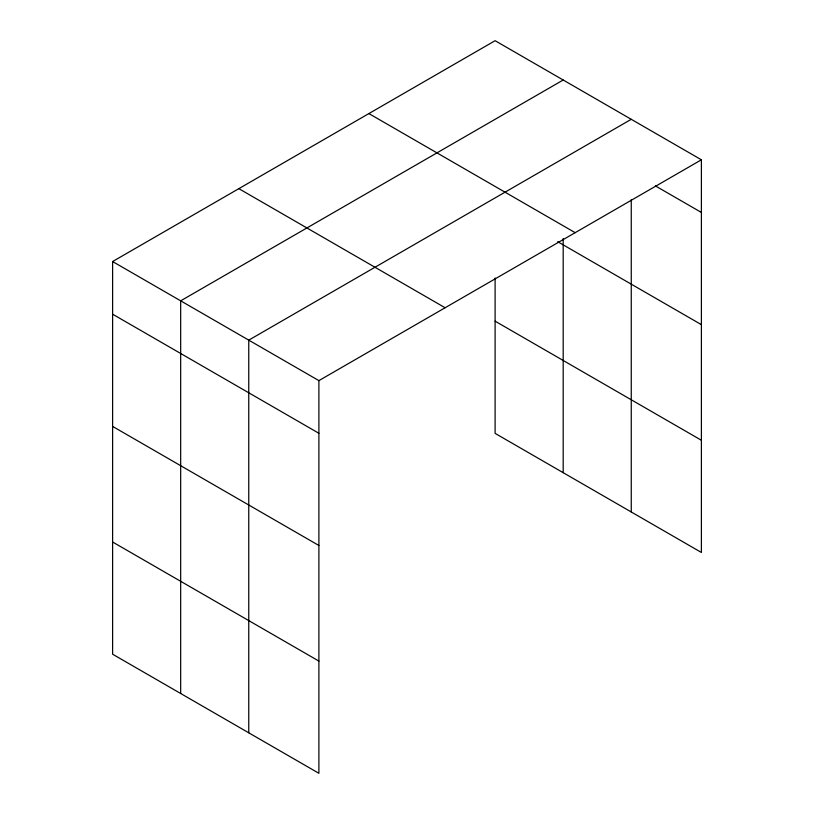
<?xml version="1.0" encoding="UTF-8"?>
<svg xmlns="http://www.w3.org/2000/svg" width="814" height="814" viewBox="0 0 814 814"><rect width="100%" height="100%" fill="white"/><g stroke="black" fill="none" stroke-linecap="round" stroke-linejoin="round"><path stroke-width="1.22" d="M495.105 277.971L495.105 433.374L701.393 552.462L701.393 159.798L495.105 40.7L112.607 261.538L112.607 654.202L318.895 773.3L318.895 380.626L112.607 261.538M563.186 80.006L180.677 300.834L180.677 693.508M631.257 119.302L248.758 340.14L248.758 732.804M318.895 380.626L701.393 159.798M655.362 185.877L701.393 212.454M368.884 113.573L575.162 232.672M557.692 241.687L701.393 324.654M495.105 321.164L701.393 440.262M238.838 188.655L445.116 307.753M112.607 314.184L318.895 433.282M112.607 426.394L318.895 545.492M112.607 542.002L318.895 661.09M631.257 199.695L631.257 511.975M563.186 238.553L563.186 472.669"/></g></svg>
